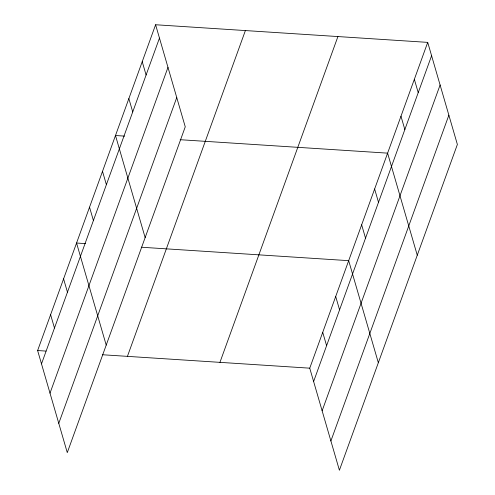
<?xml version="1.0" encoding="UTF-8"?>
<svg xmlns="http://www.w3.org/2000/svg" width="495" height="495" viewBox="0 0 495 495"><rect width="100%" height="100%" fill="white"/><g stroke="black" fill="none" stroke-linecap="round" stroke-linejoin="round"><path stroke-width="0.74" d="M155.597 24.75L185.254 126.825L67.283 452.622L37.626 350.54L155.597 24.75L427.717 42.378L457.374 144.46L339.403 470.25L309.746 368.175L427.717 42.378M41.5 363.875L159.47 38.078M50.007 393.16L167.978 67.37M58.775 423.33L176.746 97.54M127.425 356.357L245.396 30.566M219.947 362.352L337.918 36.562M313.62 381.503L431.591 55.712M322.127 410.788L440.098 84.998M330.895 440.965L448.866 115.174M124.622 136.113L115.49 135.519L145.146 237.6M180.174 139.708L387.604 153.147L417.26 255.228M85.691 243.62L76.558 243.033L106.215 345.108M141.242 247.222L348.678 260.661L378.335 362.736M37.626 350.54L45.998 351.085M102.317 354.736L309.746 368.175M414.346 79.305L418.219 92.633M400.975 116.226L404.848 129.56M374.628 188.985L378.502 202.319M361.653 224.823L365.527 238.157M335.697 296.499L339.57 309.827M322.721 332.337L326.595 345.665M142.226 61.671L146.099 75.005M128.861 98.598L132.728 111.926M102.515 171.357L106.382 184.685M89.533 207.195L93.407 220.523M63.583 278.864L67.456 292.199M50.608 314.702L54.475 328.036"/></g></svg>
